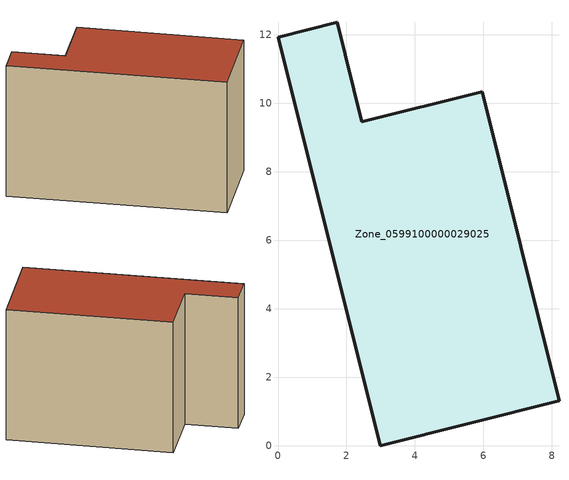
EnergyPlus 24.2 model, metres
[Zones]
Zone_0599100000029025
 floor ground (C_G): 2.99,0 0,11.94 1.73,12.37 2.45,9.46 5.97,10.34 8.21,1.31 z0
 wall outside (C_F): 2.45,9.46 1.73,12.37 0,11.94 2.99,0 8.21,1.31 5.97,10.34 2.45,9.46 z0:7.94
 roof outside (C_R): 8.21,1.31 5.97,10.34 2.45,9.46 1.73,12.37 0,11.94 2.99,0 z7.94
[BUILDING]
Pand.0599100000029025: North Axis=0; Terrain=City; Loads Convergence Tolerance Value=0.04; Temperature Convergence Tolerance Value=0.4; Solar Distribution=FullExterior; Maximum Number of Warmup Days=25; Minimum Number of Warmup Days=1
[Site:Location]
Rotterdam.The.Hague.AP_ZH_NLD Design_Conditions: Latitude=51.96; Longitude=4.45; Time Zone=1; Elevation=-4.5
[SITE:GROUNDTEMPERATURE:BUILDINGSURFACE]
18, 18, 18, 18, 18, 18, 18, 18, 18, 18, 18, 18
[MATERIAL] Thermal Absorptance=0.9; Solar Absorptance=0.7; Visible Absorptance=0.7
Name | Roughness | Thickness | Conductivity | Density | Specific Heat
G.TI.1975-1991 | MediumSmooth | 0.15 | 0.288461 | 540 | 1210
F.TI.1975-1991 | Rough | 0.3 | 0.230769 | 1920 | 840
R.TI.1975-1991 | MediumRough | 0.2 | 0.153846 | 1500 | 1000
[CONSTRUCTION]
C_G: G.TI.1975-1991
C_F: F.TI.1975-1991
C_R: R.TI.1975-1991
[ZONE]
Zone_0599100000029025: Type=1; Multiplier=1; Ceiling Height=Autocalculate; Volume=Autocalculate; Floor Area=autocalculate; Part of Total Floor Area=Yes
[ZONEINFILTRATION:DESIGNFLOWRATE]
Infil_Zone_0599100000029025: Zone or ZoneList or Space or SpaceList=Zone_0599100000029025; Schedule=AlwaysOn; Design Flow Rate Calculation Method=Flow/Area; Flow Rate per Floor Area=0.003; Constant Term Coefficient=1; Temperature Term Coefficient=0; Velocity Term Coefficient=0; Velocity Squared Term Coefficient=0
[HVACTEMPLATE:ZONE:IDEALLOADSAIRSYSTEM]
Zone_0599100000029025: Maximum Heating Supply Air Temperature=50; Minimum Cooling Supply Air Temperature=13; Maximum Heating Supply Air Humidity Ratio=0.0156; Minimum Cooling Supply Air Humidity Ratio=0.0077; Heating Limit=NoLimit; Cooling Limit=NoLimit; Dehumidification Control Type=ConstantSensibleHeatRatio; Cooling Sensible Heat Ratio=0.7; Dehumidification Setpoint=60; Humidification Control Type=None; Humidification Setpoint=30; Outdoor Air Method=None; Outdoor Air Flow Rate per Person=0.00944; Outdoor Air Flow Rate per Zone Floor Area=0; Outdoor Air Flow Rate per Zone=0; Demand Controlled Ventilation Type=None; Outdoor Air Economizer Type=NoEconomizer; Heat Recovery Type=None; Sensible Heat Recovery Effectiveness=0.7; Latent Heat Recovery Effectiveness=0.65
[ZONECONTROL:THERMOSTAT]
ThermostatControl_Zone_0599100000029025: Zone or ZoneList=Zone_0599100000029025; Control Type Schedule=DualSetpointControlType; Control 1=Thermostat_Zone_0599100000029025; Temperature Difference Between Cutout And Setpoint=0
[THERMOSTATSETPOINT:DUALSETPOINT]
Thermostat_Zone_0599100000029025: Heating Setpoint Temperature Schedule=HeatingSetpoint_Zone_0599100000029025; Cooling Setpoint Temperature Schedule=CoolingSetpoint_Zone_0599100000029025
[SCHEDULE:COMPACT]
HeatingSetpoint_Zone_0599100000029025: Through: 12/31, For: AllDays, Until: 24:00, 21
CoolingSetpoint_Zone_0599100000029025: Through: 12/31, For: AllDays, Until: 24:00, 24
DualSetpointControlType: Through: 12/31, For: AllDays, Until: 24:00, 4
AlwaysOn: Through: 12/31, For: AllDays, Until: 24:00, 1
